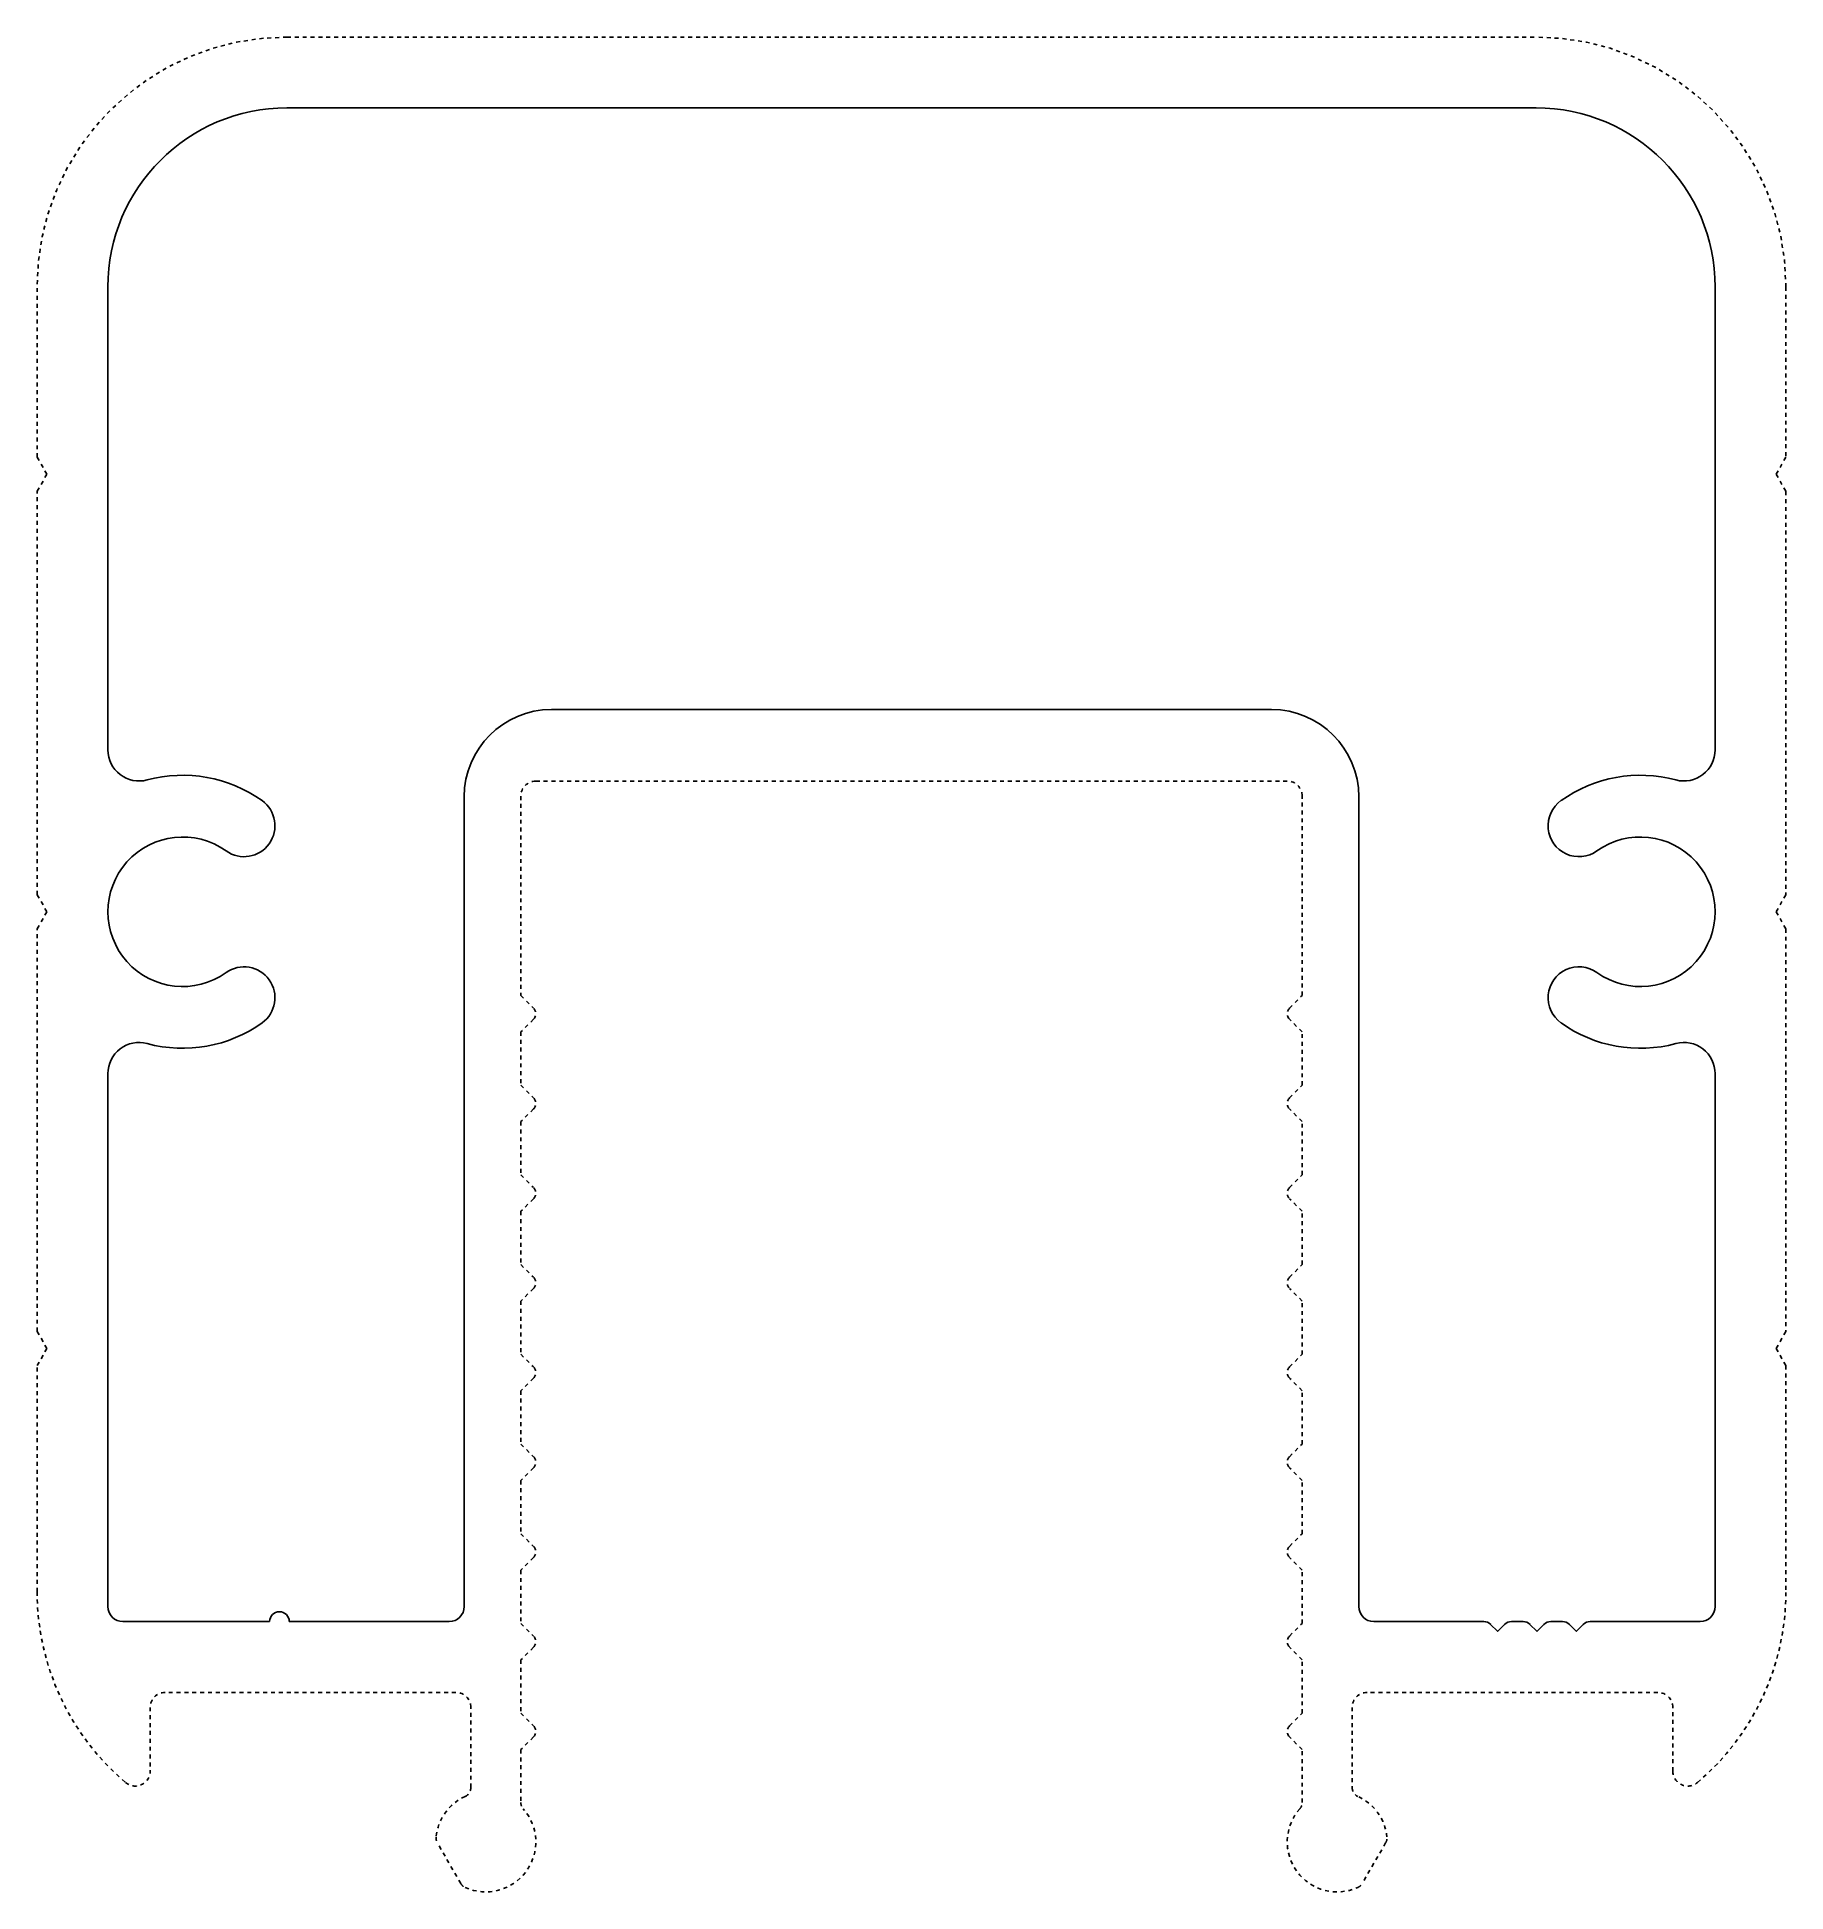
# Model space of a CAD drawing. Header units: inches. Extents: x -23.1 to 21.3, y 0 to 47.1.
import ezdxf

# ---------------------------------------------------------------- set-up
doc = ezdxf.new("R2010")
doc.units = ezdxf.units.IN
doc.header["$MEASUREMENT"] = 0
doc.linetypes.add('DASHED', pattern=[0.75, 0.5, -0.25])
doc.layers.add('1', color=7, linetype='Continuous')

msp = doc.modelspace()

# ---------------------------------------------------------------- linework, layer by layer
at = {"color": 7, "linetype": 'DASHED', "ltscale": 0.1}
for p, q in [((-16.767, 47.117), (14.983, 47.117)), ((-23.117, 36.44), (-23.117, 40.767)), ((21.333, 40.767), (21.333, 36.44)), ((-22.867, 36.007), (-23.117, 36.44)), ((21.333, 36.44), (21.083, 36.007)), ((-23.117, 35.574), (-22.867, 36.007)), ((21.083, 36.007), (21.333, 35.574)), ((-23.117, 25.32), (-23.117, 35.574)), ((21.333, 35.574), (21.333, 25.32)), ((-10.822, 27.827), (-10.822, 22.76)), ((8.658, 28.207), (-10.442, 28.207)), ((9.038, 22.76), (9.038, 27.827)), ((-22.867, 24.887), (-23.117, 25.32)), ((21.333, 25.32), (21.083, 24.887)), ((-23.117, 24.454), (-22.867, 24.887)), ((21.083, 24.887), (21.333, 24.454)), ((-23.117, 14.22), (-23.117, 24.454)), ((21.333, 24.454), (21.333, 14.22)), ((-10.822, 22.76), (-10.501, 22.438)), ((8.716, 22.438), (9.038, 22.76)), ((-10.501, 22.155), (-10.822, 21.834)), ((-10.822, 21.834), (-10.822, 20.48)), ((9.038, 21.834), (8.716, 22.155)), ((9.038, 20.48), (9.038, 21.834)), ((-10.822, 20.48), (-10.501, 20.158)), ((8.716, 20.158), (9.038, 20.48)), ((-10.501, 19.875), (-10.822, 19.554)), ((9.038, 19.554), (8.716, 19.875)), ((-10.822, 19.554), (-10.822, 18.2)), ((9.038, 18.2), (9.038, 19.554)), ((-10.822, 18.2), (-10.501, 17.878)), ((8.716, 17.878), (9.038, 18.2)), ((-10.501, 17.595), (-10.822, 17.274)), ((9.038, 17.274), (8.716, 17.595)), ((-10.822, 17.274), (-10.822, 15.92)), ((9.038, 15.92), (9.038, 17.274)), ((-10.822, 15.92), (-10.501, 15.598)), ((8.716, 15.598), (9.038, 15.92)), ((-10.501, 15.315), (-10.822, 14.994)), ((9.038, 14.994), (8.716, 15.315)), ((-10.822, 14.994), (-10.822, 13.64)), ((9.038, 13.64), (9.038, 14.994)), ((-22.867, 13.787), (-23.117, 14.22)), ((21.333, 14.22), (21.083, 13.787)), ((-23.117, 13.354), (-22.867, 13.787)), ((21.083, 13.787), (21.333, 13.354)), ((-23.117, 7.605), (-23.117, 13.354)), ((-10.822, 13.64), (-10.501, 13.318)), ((8.716, 13.318), (9.038, 13.64)), ((21.333, 13.354), (21.333, 7.605)), ((-10.501, 13.035), (-10.822, 12.714)), ((9.038, 12.714), (8.716, 13.035)), ((-10.822, 12.714), (-10.822, 11.36)), ((9.038, 11.36), (9.038, 12.714)), ((-10.822, 11.36), (-10.501, 11.038)), ((8.716, 11.038), (9.038, 11.36)), ((-10.501, 10.755), (-10.822, 10.434)), ((-10.822, 10.434), (-10.822, 9.08)), ((9.038, 10.434), (8.716, 10.755)), ((9.038, 9.08), (9.038, 10.434)), ((-10.822, 9.08), (-10.501, 8.758)), ((8.716, 8.758), (9.038, 9.08)), ((-10.501, 8.475), (-10.822, 8.154)), ((-10.822, 8.154), (-10.822, 6.8)), ((9.038, 8.154), (8.716, 8.475)), ((9.038, 6.8), (9.038, 8.154)), ((-10.822, 6.8), (-10.501, 6.478)), ((8.716, 6.478), (9.038, 6.8)), ((-10.501, 6.195), (-10.822, 5.874)), ((9.038, 5.874), (8.716, 6.195)), ((-10.822, 5.874), (-10.822, 4.52)), ((9.038, 4.52), (9.038, 5.874)), ((-12.472, 5.047), (-19.862, 5.047)), ((18.078, 5.047), (10.688, 5.047)), ((-20.242, 4.667), (-20.242, 3.047)), ((-12.092, 2.63), (-12.092, 4.667)), ((-10.822, 4.52), (-10.501, 4.198)), ((8.716, 4.198), (9.038, 4.52)), ((10.308, 4.667), (10.308, 2.63)), ((18.458, 3.047), (18.458, 4.667)), ((-10.501, 3.915), (-10.822, 3.594)), ((9.038, 3.594), (8.716, 3.915)), ((-10.822, 3.594), (-10.822, 2.252)), ((9.038, 2.252), (9.038, 3.594)), ((-12.349, 0.192), (-12.944, 1.223)), ((11.159, 1.223), (10.564, 0.192))]:
    msp.add_line(p, q, dxfattribs=at)
for centre, radius, start, end in [((-16.767, 40.767), 6.35, 90, 180), ((14.983, 40.767), 6.35, 0, 90), ((-10.442, 27.827), 0.38, 90, 180), ((8.658, 27.827), 0.38, 0, 90), ((-10.642, 22.297), 0.2, 315, 45), ((8.858, 22.297), 0.2, 135, 225), ((-10.642, 20.017), 0.2, 315, 45), ((8.858, 20.017), 0.2, 135, 225), ((-10.642, 17.737), 0.2, 315, 45), ((8.858, 17.737), 0.2, 135, 225), ((-10.642, 15.457), 0.2, 315, 45), ((8.858, 15.457), 0.2, 135, 225), ((-10.642, 13.177), 0.2, 315, 45), ((8.858, 13.177), 0.2, 135, 225), ((-10.642, 10.897), 0.2, 315, 45), ((8.858, 10.897), 0.2, 135, 225), ((-10.642, 8.617), 0.2, 315, 45), ((8.858, 8.617), 0.2, 135, 225), ((-16.767, 7.605), 6.35, 180, 229.7797), ((14.983, 7.605), 6.35, 310.2203, 0), ((-10.642, 6.337), 0.2, 315, 45), ((8.858, 6.337), 0.2, 135, 225), ((-19.862, 4.667), 0.38, 90, 180), ((-12.472, 4.667), 0.38, 0, 90), ((10.688, 4.667), 0.38, 90, 180), ((18.078, 4.667), 0.38, 0, 90), ((-10.642, 4.057), 0.2, 315, 45), ((8.858, 4.057), 0.2, 135, 225), ((-20.622, 3.047), 0.38, 229.7797, 0), ((18.838, 3.047), 0.38, 180, 310.2203), ((-11.712, 1.247), 1.27, 114.4862, 174.3246), ((-12.342, 2.63), 0.25, 294.4862, 360), ((10.558, 2.63), 0.25, 180, 245.5138), ((9.928, 1.247), 1.27, 5.6754, 65.5138), ((-11.712, 1.247), 1.27, 245.6754, 41.4096), ((-10.572, 2.252), 0.25, 180, 221.4096), ((9.928, 1.247), 1.27, 138.5904, 294.3246), ((8.788, 2.252), 0.25, 318.5904, 360), ((-12.727, 1.348), 0.25, 174.3246, 210), ((10.943, 1.348), 0.25, 330, 5.6754), ((-12.133, 0.317), 0.25, 210, 245.6754), ((10.348, 0.317), 0.25, 294.3246, 330)]:
    msp.add_arc(centre, radius, start, end, dxfattribs=at)
at = {"layer": '1', "color": 7}
for p, q in [((-16.767, 45.317), (14.983, 45.317)), ((-21.317, 29), (-21.317, 40.767)), ((19.533, 40.767), (19.533, 29)), ((8.258, 30.027), (-10.042, 30.027)), ((-12.262, 27.807), (-12.262, 7.227)), ((10.478, 7.227), (10.478, 27.807)), ((-21.317, 7.227), (-21.317, 20.774)), ((19.533, 20.774), (19.533, 7.227)), ((-17.207, 6.847), (-20.937, 6.847)), ((-12.642, 6.847), (-16.707, 6.847)), ((13.652, 6.847), (10.858, 6.847)), ((13.652, 6.847), (13.652, 6.847)), ((13.652, 6.847), (13.652, 6.847)), ((13.652, 6.847), (13.652, 6.847)), ((13.652, 6.847), (13.652, 6.847)), ((13.652, 6.847), (13.652, 6.847)), ((13.999, 6.602), (13.828, 6.774)), ((14.182, 6.774), (14.011, 6.602)), ((14.652, 6.847), (14.359, 6.847)), ((14.999, 6.602), (14.828, 6.774)), ((15.182, 6.774), (15.011, 6.602)), ((15.652, 6.847), (15.359, 6.847)), ((15.359, 6.847), (15.652, 6.847)), ((15.652, 6.847), (15.359, 6.847)), ((15.359, 6.847), (15.652, 6.847)), ((15.652, 6.847), (15.359, 6.847)), ((15.359, 6.847), (15.359, 6.847)), ((15.999, 6.602), (15.828, 6.774)), ((16.182, 6.774), (16.011, 6.602)), ((19.153, 6.847), (16.359, 6.847)), ((16.359, 6.847), (16.359, 6.847)), ((16.359, 6.847), (16.359, 6.847))]:
    msp.add_line(p, q, dxfattribs=at)
for centre, radius, start, end in [((-16.767, 40.767), 4.55, 90, 180), ((14.983, 40.767), 4.55, 0, 90), ((-10.042, 27.807), 2.22, 90, 180), ((8.258, 27.807), 2.22, 0, 90), ((-20.527, 29), 0.79, 180, 285.1035), ((18.743, 29), 0.79, 254.8965, 0), ((-19.417, 24.887), 3.47, 54.4669, 105.1035), ((17.633, 24.887), 3.47, 74.8965, 125.5331), ((-17.857, 27.072), 0.785, 234.4669, 54.4669), ((16.072, 27.072), 0.785, 125.5331, 305.5331), ((-19.417, 24.887), 1.9, 54.4669, 305.5331), ((17.633, 24.887), 1.9, 234.4669, 125.5331), ((-17.857, 22.702), 0.785, 305.5331, 125.5331), ((16.072, 22.702), 0.785, 54.4669, 234.4669), ((-19.417, 24.887), 3.47, 254.8965, 305.5331), ((17.633, 24.887), 3.47, 234.4669, 285.1035), ((-20.527, 20.774), 0.79, 74.8965, 180), ((18.743, 20.774), 0.79, 0, 105.1035), ((-20.937, 7.227), 0.38, 180, 270), ((-16.957, 6.847), 0.25, 0, 180), ((-12.642, 7.227), 0.38, 270, 0), ((10.858, 7.227), 0.38, 180, 270), ((19.153, 7.227), 0.38, 270, 360), ((13.652, 6.597), 0.25, 45, 90), ((14.005, 6.608), 0.008, 225, 315), ((14.359, 6.597), 0.25, 90, 135), ((14.652, 6.597), 0.25, 45, 90), ((15.005, 6.608), 0.008, 225, 315), ((15.359, 6.597), 0.25, 90, 135), ((15.652, 6.597), 0.25, 45, 90), ((16.005, 6.608), 0.008, 225, 315), ((16.359, 6.597), 0.25, 90, 135)]:
    msp.add_arc(centre, radius, start, end, dxfattribs=at)

doc.saveas('drawing.dxf')
